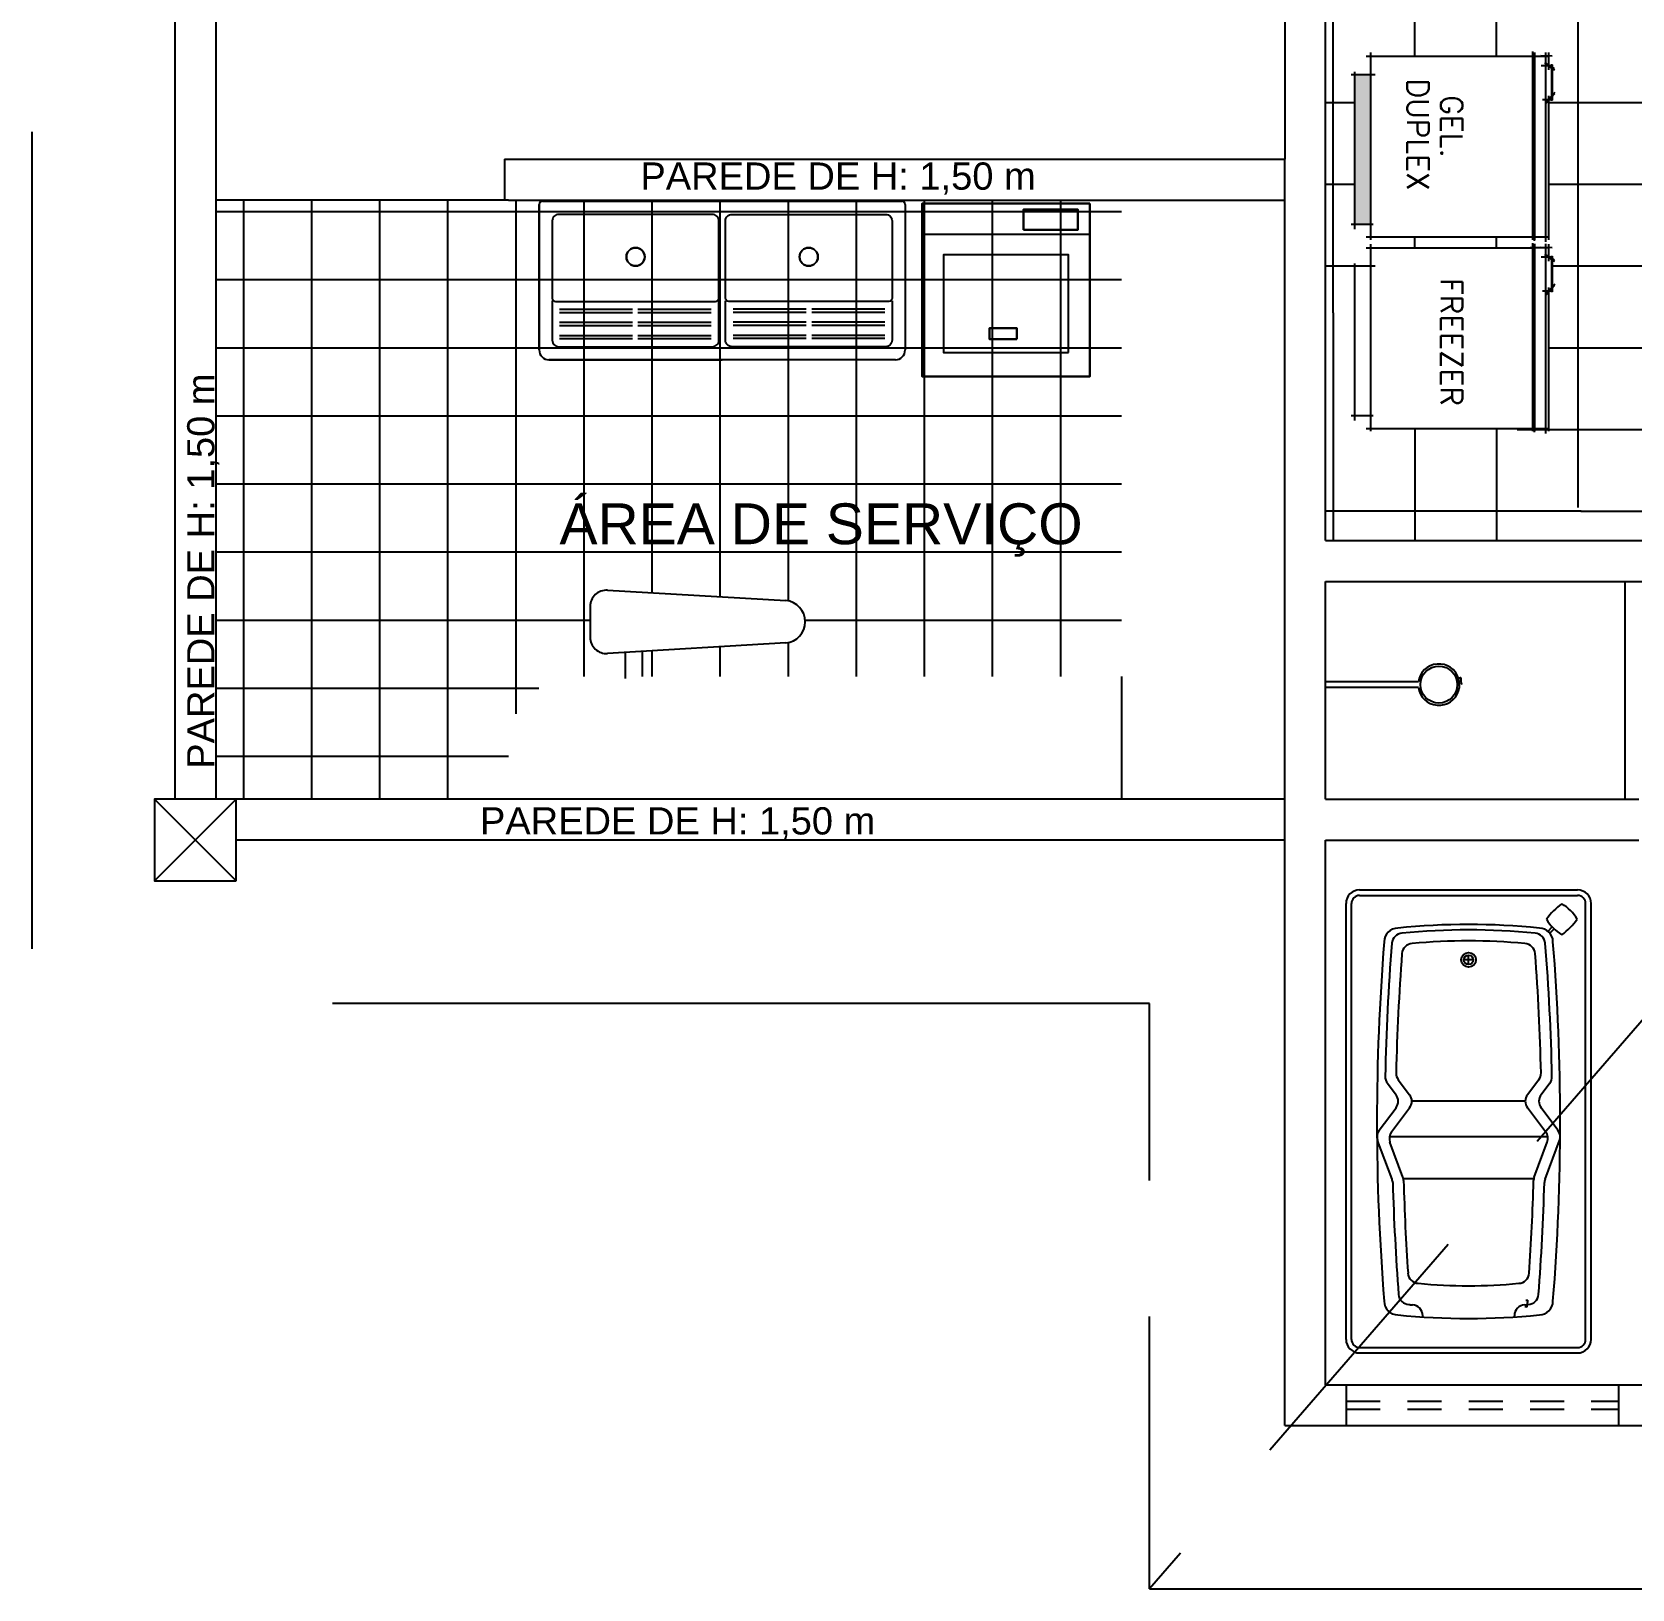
# Model space of a CAD drawing. Extents: x -109 to 1815, y -14679 to 345.
# Drawn here: x 32.72 to 38.6, y -3.06 to 2.66 of the extents above; entities that cross this region are included whole.
import ezdxf
from ezdxf.enums import TextEntityAlignment as Align

# ---------------------------------------------------------------- set-up
doc = ezdxf.new("R2010")
doc.units = 0
doc.header["$MEASUREMENT"] = 0
doc.linetypes.add('HIDDEN', pattern=[0.375, 0.25, -0.125])
for name, color, linetype in [('A-Wall-G', 2, 'CONTINUOUS'), ('corte-esq-ext', 1, 'CONTINUOUS'), ('EQUIP_I', 13, 'CONTINUOUS'), ('ESQUADRIA', 2, 'CONTINUOUS'), ('LINVISTA', 13, 'CONTINUOUS'), ('PAREDE', 6, 'CONTINUOUS'), ('PEÇWC', 1, 'CONTINUOUS'), ('PILAR', 5, 'CONTINUOUS'), ('PORTA', 3, 'CONTINUOUS'), ('PROJCASA', 3, 'HIDDEN'), ('REG120-160', 4, 'CONTINUOUS')]:
    doc.layers.add(name, color=color, linetype=linetype)
doc.styles.add('REGUA120', font='arial.ttf')
doc.styles.add('REGUA80', font='simplex.shx', dxfattribs={"width": 1.5})
pattern_1 = [(0, (0, 0), (0, 0.3), []), (90, (0, 0), (-0.3, 2e-17), [])]

msp = doc.modelspace()

# ---------------------------------------------------------------- hatches: boundary and pattern name
at = {"layer": 'corte-esq-ext'}
h = msp.add_hatch(dxfattribs=at)
h.set_pattern_fill('_USER,_O', color=256, scale=0.3, double=1, pattern_type=0)
h.set_pattern_definition(pattern_1)
h.paths.add_polyline_path([(39.027, 2.8025), (38.2689, 2.7677), (38.2071, 2.5705), (38.2326, 2.5705), (38.2326, 2.5711), (38.2912, 2.5711), (38.2912, 2.5381), (38.3042, 2.5303), (38.3042, 2.4221), (38.3022, 2.4199), (38.3022, 2.4109), (38.294, 2.4109), (38.2912, 2.4078), (38.2912, 1.9057), (38.2282, 1.9057), (37.6382, 1.9057), (37.6382, 1.9356), (37.6381, 1.9356), (37.6381, 1.9527), (37.5795, 1.9527), (37.5795, 2.5038), (37.6381, 2.5038), (37.6381, 2.517), (37.6382, 2.517), (37.6382, 2.5705), (38.2071, 2.5705), (38.2689, 2.7677), (38.1845, 2.7639), (38.1845, 2.7546), (37.9817, 2.7546), (37.4727, 2.7312), (37.4727, 1.7423), (37.4727, 1.6309), (37.5795, 1.6216), (37.5795, 1.8006), (37.6381, 1.8006), (37.6381, 1.8137), (37.6382, 1.8137), (37.6382, 1.8673), (38.2326, 1.8673), (38.2326, 1.8679), (38.2912, 1.8679), (38.2912, 1.8348), (38.3042, 1.827), (38.3042, 1.7189), (38.3022, 1.7167), (38.3022, 1.7077), (38.294, 1.7077), (38.2912, 1.7046), (38.2912, 1.5594), (39.0056, 1.4969)])
h = msp.add_hatch(dxfattribs=at)
h.set_pattern_fill('_USER,_O', color=256, scale=0.25, double=1, pattern_type=0)
h.set_pattern_definition([(0, (0, 0), (0, 0.25), []), (90, (0, 0), (-0.25, 2e-17), [])])
h.paths.add_polyline_path([(35.4863, 0.572, -0.968416), (35.4866, 0.4158), (34.9644, 0.3847), (34.9644, 0.2923), (36.7227, 0.2923), (36.7227, 2.0423), (34.4727, 2.0423), (33.3977, 2.0423), (33.3977, -0.1577), (33.4727, -0.1577), (34.4727, -0.1577), (34.4727, 0.0423, -0.414214), (34.7227, 0.2923), (34.9014, 0.2923), (34.9014, 0.381), (34.8362, 0.3771, -0.434141), (34.7722, 0.437), (34.7722, 0.5496, -0.433481), (34.8361, 0.6094)])
h = msp.add_hatch(dxfattribs=at)
h.set_pattern_fill('_USER,_O', color=256, scale=0.3, double=1, pattern_type=0)
h.set_pattern_definition(pattern_1)
h.paths.add_polyline_path([(39.1227, 1.4867), (38.2912, 1.5594), (38.2912, 1.2024), (38.2282, 1.2024), (38.1746, 1.2024), (38.4945, 0.7923), (39.1227, 0.7923)])
at = {"layer": 'PORTA'}
msp.add_hatch(color=256, dxfattribs=at).paths.add_polyline_path([(37.5795, 2.5038), (37.6381, 2.5038), (37.6381, 1.9527), (37.5795, 1.9527)])

# ---------------------------------------------------------------- linework, layer by layer
at = {"layer": 'A-Wall-G'}
for p, q in [((34.5849, 1.4918), (34.5849, 2.0258)), ((34.5969, 2.0378), (35.2809, 2.0378)), ((35.2809, 2.0378), (35.9169, 2.0378)), ((35.9289, 2.0258), (35.9289, 1.4918)), ((35.9916, 1.3942), (35.9916, 2.0292)), ((35.9916, 2.0292), (36.6066, 2.0292)), ((36.3631, 1.9333), (36.3631, 2.0082)), ((36.3631, 2.0082), (36.5631, 2.0082)), ((36.5631, 2.0082), (36.5631, 1.9333)), ((36.6066, 2.0292), (36.6066, 1.3942)), ((36.6066, 1.916), (35.9916, 1.916)), ((36.5631, 1.9333), (36.3631, 1.9333)), ((36.2389, 1.5321), (36.2389, 1.5721)), ((36.2389, 1.5721), (36.3389, 1.5721)), ((36.3389, 1.5321), (36.2389, 1.5321)), ((36.3389, 1.5721), (36.3389, 1.5321)), ((35.2569, 1.4558), (34.6209, 1.4558)), ((35.8929, 1.4558), (35.2569, 1.4558)), ((36.6066, 1.3942), (35.9916, 1.3942)), ((36.7227, 0.2923), (36.7227, -0.1577))]:
    msp.add_line(p, q, dxfattribs=at)
at = {"layer": 'A-Wall-G', "color": 0, "linetype": 'ByBlock'}
for p, q in [((34.5849, 2.0258), (34.5849, 1.4918)), ((35.2809, 2.0378), (34.5969, 2.0378)), ((35.2329, 2.0378), (35.9169, 2.0378)), ((35.9289, 2.0258), (35.9289, 1.4918)), ((34.6209, 1.4558), (35.2569, 1.4558)), ((35.8929, 1.4558), (35.2569, 1.4558))]:
    msp.add_line(p, q, dxfattribs=at)
at = {"layer": 'A-Wall-G', "color": 0}
msp.add_lwpolyline([(36.6066, 2.0292), (35.9916, 2.0292), (35.9916, 1.3942), (36.6066, 1.3942)], close=True, dxfattribs=at)
at = {"layer": 'A-Wall-G'}
for points in [[(36.3631, 1.9333), (36.5631, 1.9333), (36.5631, 2.0082), (36.3631, 2.0082)], [(36.5286, 1.4827), (36.5286, 1.8408), (36.0696, 1.8408), (36.0696, 1.4827)], [(36.3389, 1.5321), (36.3389, 1.5721), (36.2389, 1.5721), (36.2389, 1.5321)]]:
    msp.add_lwpolyline(points, close=True, dxfattribs=at)
for points in [[(35.2449, 1.7056), (35.2449, 1.9658, 0.414214), (35.2209, 1.9898), (34.6569, 1.9898, 0.414214), (34.6329, 1.9658), (34.6329, 1.7056)], [(35.2689, 1.7056), (35.2689, 1.9658, -0.414214), (35.2929, 1.9898), (35.8569, 1.9898, -0.414214), (35.8809, 1.9658), (35.8809, 1.7056)], [(34.6329, 1.7038), (34.6329, 1.682, 0.414214), (34.6449, 1.67), (34.6599, 1.67), (35.2161, 1.67), (35.2329, 1.67, 0.414214), (35.2449, 1.682), (35.2449, 1.7038)], [(35.8809, 1.7038), (35.8809, 1.682, -0.414214), (35.8689, 1.67), (35.8539, 1.67), (35.2977, 1.67), (35.2809, 1.67, -0.414214), (35.2689, 1.682), (35.2689, 1.7038)], [(34.6329, 1.6718), (34.6329, 1.5278, 0.414214), (34.6569, 1.5038)], [(34.6569, 1.5038), (35.2209, 1.5038, 0.414214), (35.2449, 1.5278), (35.2449, 1.6718, 0.414214)], [(35.8569, 1.5038), (35.2929, 1.5038, -0.414214), (35.2689, 1.5278), (35.2689, 1.6718, -0.414214)], [(35.8809, 1.6718), (35.8809, 1.5278, -0.414214), (35.8569, 1.5038)], [(34.6599, 1.6414), (34.9281, 1.6414, 0.414214)], [(34.6599, 1.63), (34.9281, 1.63, 0.414214)], [(34.6599, 1.5934), (34.9281, 1.5934, 0.414214)], [(34.9479, 1.6414), (35.2161, 1.6414, 0.414214)], [(34.9479, 1.63), (35.2161, 1.63, 0.414214)], [(34.9479, 1.5934), (35.2161, 1.5934, 0.414214)], [(35.5659, 1.6414), (35.2977, 1.6414, -0.414214)], [(35.5659, 1.63), (35.2977, 1.63, -0.414214)], [(35.5659, 1.5934), (35.2977, 1.5934, -0.414214)], [(35.8539, 1.6414), (35.5857, 1.6414, -0.414214)], [(35.8539, 1.63), (35.5857, 1.63, -0.414214)], [(35.8539, 1.5934), (35.5857, 1.5934, -0.414214)], [(34.6599, 1.582), (34.9281, 1.582, 0.414214)], [(34.6599, 1.5454), (34.9281, 1.5454, 0.414214)], [(34.6599, 1.534), (34.9281, 1.534, 0.414214)], [(34.9479, 1.582), (35.2161, 1.582, 0.414214)], [(34.9479, 1.5454), (35.2161, 1.5454, 0.414214)], [(34.9479, 1.534), (35.2161, 1.534, 0.414214)], [(35.5659, 1.582), (35.2977, 1.582, -0.414214)], [(35.5659, 1.5454), (35.2977, 1.5454, -0.414214)], [(35.5659, 1.534), (35.2977, 1.534, -0.414214)], [(35.8539, 1.582), (35.5857, 1.582, -0.414214)], [(35.8539, 1.5454), (35.5857, 1.5454, -0.414214)], [(35.8539, 1.534), (35.5857, 1.534, -0.414214)]]:
    msp.add_lwpolyline(points, format="xyb", dxfattribs=at)
for centre in [(34.9389, 1.8338), (35.5749, 1.8338)]:
    msp.add_circle(centre, 0.0336, dxfattribs=at)
for centre, radius, start, end in [((34.5969, 2.0258), 0.012, 90, 180), ((35.9169, 2.0258), 0.012, 0, 90), ((34.9389, 1.8338), 0.0336, 360, 180), ((34.9389, 1.8338), 0.0336, 180, 0), ((35.5749, 1.8338), 0.0336, 360, 180), ((35.5749, 1.8338), 0.0336, 180, 0), ((34.6209, 1.4918), 0.036, 180, 270), ((35.8929, 1.4918), 0.036, 270, 0)]:
    msp.add_arc(centre, radius, start, end, dxfattribs=at)
at = {"layer": 'A-Wall-G', "color": 0, "linetype": 'ByBlock'}
for centre, radius, start, end in [((34.5969, 2.0258), 0.012, 90, 180), ((35.9169, 2.0258), 0.012, 0, 90), ((34.6209, 1.4918), 0.036, 180, 270), ((35.8929, 1.4918), 0.036, 270, 0)]:
    msp.add_arc(centre, radius, start, end, dxfattribs=at)
at = {"layer": 'corte-esq-ext'}
msp.add_line((34.4727, 2.0423), (33.3977, 2.0423), dxfattribs=at)
at = {"layer": 'EQUIP_I'}
for p, q in [((34.8361, 0.6094), (35.4906, 0.5718)), ((34.7722, 0.5496), (34.7722, 0.437))]:
    msp.add_line(p, q, dxfattribs=at)
for centre, radius, start, end in [((34.8322, 0.5496), 0.06, 86.25664, 180), ((35.4839, 0.4939), 0.0781, 274.86095, 85.13905)]:
    msp.add_arc(centre, radius, start, end, dxfattribs=at)
at = {"layer": 'ESQUADRIA'}
for p, q in [((37.5484, -2.3077), (38.5484, -2.3077)), ((37.5484, -2.4577), (38.5484, -2.4577))]:
    msp.add_line(p, q, dxfattribs=at)
at = {"layer": 'LINVISTA', "ltscale": 0.35}
for p, q in [((35.4906, 0.4161), (34.8362, 0.3771)), ((34.9014, 0.2861), (34.9014, 0.381)), ((34.9644, 0.2923), (34.9644, 0.3847))]:
    msp.add_line(p, q, dxfattribs=at)
msp.add_arc((34.8322, 0.437), 0.06, 180, 273.87059, dxfattribs=at)
at = {"layer": 'PAREDE', "ltscale": 0.35}
for p in [(37.3227, 3.1664), (37.3227, -0.3077)]:
    msp.add_line(p, (37.3227, 2.1923), dxfattribs=at)
at = {"layer": 'PAREDE'}
for p, q in [((37.4727, 1.7423), (37.4727, 3.1664)), ((37.4727, 0.9), (37.4727, 2.4423)), ((37.3227, -2.4577), (37.3227, 2.0423)), ((37.4727, 0.7923), (37.4727, 1.5923)), ((37.4727, 0.7923), (39.9227, 0.7923)), ((37.4727, 0.6423), (39.9227, 0.6423)), ((37.4727, -0.1577), (37.4727, 0.6423)), ((37.4727, -0.1577), (38.6227, -0.1577)), ((37.4727, -2.3077), (37.4727, -0.3077)), ((37.4727, -0.3077), (38.6227, -0.3077)), ((37.4727, -2.3077), (37.5484, -2.3077)), ((37.5484, -2.3077), (37.5484, -2.4577)), ((38.5484, -2.3077), (39.7727, -2.3077)), ((38.5484, -2.3077), (38.5484, -2.4577)), ((37.3227, -2.4577), (37.5484, -2.4577)), ((38.5484, -2.4577), (40.9227, -2.4577))]:
    msp.add_line(p, q, dxfattribs=at)
at = {"layer": 'PEÇWC'}
for p, q in [((37.5976, -0.491), (38.3976, -0.491)), ((37.5976, -0.511), (38.3976, -0.511)), ((37.5476, -2.141), (37.5476, -0.541)), ((37.5676, -2.141), (37.5676, -0.541)), ((38.4276, -2.141), (38.4276, -0.541)), ((38.4476, -2.141), (38.4476, -0.541)), ((38.2895, -0.6421), (38.3048, -0.6268)), ((38.293, -0.6457), (38.2895, -0.6421)), ((38.2965, -0.6492), (38.3119, -0.6339)), ((38.0148, -0.7476), (37.9805, -0.7476)), ((37.9976, -0.7647), (37.9976, -0.7304)), ((37.6994, -1.2006), (37.7312, -1.2427)), ((37.7397, -1.1876), (37.7813, -1.2427)), ((38.2556, -1.1876), (38.2139, -1.2427)), ((38.2959, -1.2006), (38.2641, -1.2427)), ((37.6694, -1.3727), (37.7312, -1.2909)), ((37.7146, -1.3793), (37.7813, -1.2909)), ((38.2059, -1.2668), (37.7894, -1.2668)), ((38.2807, -1.3793), (38.2139, -1.2909)), ((38.3259, -1.3727), (38.2641, -1.2909)), ((38.2882, -1.3968), (37.707, -1.3968)), ((37.7167, -1.5528), (37.6638, -1.4108)), ((37.7565, -1.5451), (37.709, -1.4174)), ((38.2387, -1.5451), (38.2863, -1.4174)), ((38.2785, -1.5528), (38.3314, -1.4108)), ((38.2364, -1.5513), (37.7589, -1.5513)), ((37.8292, -2.0563), (37.8292, -2.0542)), ((38.1661, -2.0563), (38.1661, -2.0542)), ((37.5976, -2.171), (38.3976, -2.171)), ((37.5976, -2.191), (38.3976, -2.191))]:
    msp.add_line(p, q, dxfattribs=at)
for radius in [0.0271, 0.0171]:
    msp.add_circle((37.9976, -0.7476), radius, dxfattribs=at)
for centre, radius, start, end in [((37.5976, -0.541), 0.05, 90, 180), ((37.5976, -0.541), 0.03, 90, 180), ((38.3976, -0.541), 0.05, 0, 90), ((38.3976, -0.541), 0.03, 0, 90), ((38.4993, -0.7578), 0.2682, 126.42169, 143.57831), ((38.257, -0.6816), 0.1625, 30.74997, 59.25003), ((37.7376, -0.681), 0.05, 90, 180), ((37.9976, -3.1697), 2.552, 84.15252, 95.84748), ((37.9976, -3.067), 2.4293, 84.22567, 95.77433), ((38.2576, -0.681), 0.05, 0, 90), ((38.4232, -0.5155), 0.1625, 210.74997, 239.25003), ((38.1809, -0.4393), 0.2682, 306.42169, 323.57831), ((45.8945, -1.341), 8.2333, 175.40212, 184.59788), ((45.868, -1.341), 8.1783, 175.41168, 178.84178), ((37.7557, -0.69), 0.04, 93.58012, 175.41168), ((37.7929, -0.7278), 0.04, 93.26104, 175.65758), ((37.9976, -2.7914), 2.1136, 84.37912, 95.62088), ((38.2024, -0.7278), 0.04, 4.34242, 86.73896), ((38.2395, -0.69), 0.04, 4.58832, 86.41988), ((30.1273, -1.341), 8.1783, 1.15822, 4.58832), ((30.1008, -1.341), 8.2333, 355.40212, 4.59788), ((45.868, -1.341), 8.1383, 175.65758, 178.74382), ((30.1273, -1.341), 8.1383, 1.25618, 4.34242), ((37.7716, -1.1635), 0.04, 178.74382, 217.06801), ((38.2237, -1.1635), 0.04, 322.93199, 1.25618), ((37.7313, -1.1765), 0.04, 178.84178, 217.06801), ((38.264, -1.1765), 0.04, 322.93199, 1.15822), ((37.6993, -1.2668), 0.04, 322.93199, 37.06801), ((37.7494, -1.2668), 0.04, 322.93199, 37.06801), ((38.2459, -1.2668), 0.04, 142.93199, 217.06801), ((38.296, -1.2668), 0.04, 142.93199, 217.06801), ((37.7013, -1.3968), 0.04, 142.93199, 200.42275), ((37.7465, -1.4034), 0.04, 142.93199, 200.42275), ((38.2488, -1.4034), 0.04, 339.57725, 37.06801), ((38.2939, -1.3968), 0.04, 339.57725, 37.06801), ((37.6792, -1.5668), 0.04, 1.5741, 20.42275), ((45.8945, -1.341), 8.1783, 181.5741, 184.45753), ((37.719, -1.5591), 0.04, 1.52764, 20.42275), ((45.8945, -1.341), 8.1383, 181.52764, 183.92491), ((30.1008, -1.341), 8.1383, 356.07509, 358.47236), ((38.2762, -1.5591), 0.04, 159.57725, 178.47236), ((30.1008, -1.341), 8.1783, 355.54247, 358.4259), ((38.316, -1.5668), 0.04, 159.57725, 178.4259), ((37.8151, -1.8953), 0.04, 183.92491, 266.91391), ((37.9976, -0.0486), 1.8957, 264.4101, 275.5899), ((38.1801, -1.8953), 0.04, 273.08609, 356.07509), ((37.7808, -1.9735), 0.04, 184.45753, 266.63808), ((38.2145, -1.9735), 0.04, 273.36192, 355.54247), ((37.7376, -2.001), 0.05, 180, 270), ((37.9976, 0.4877), 2.552, 264.15252, 275.84748), ((38.1476, 4.2719), 6.2962, 266.63808, 266.75666), ((37.7892, -2.0542), 0.04, 0, 86.75666), ((38.2061, -2.0542), 0.04, 93.24334, 180), ((37.8476, 4.2719), 6.2962, 273.24334, 273.36192), ((38.2576, -2.001), 0.05, 270, 0), ((37.5976, -2.141), 0.05, 180, 270), ((37.5976, -2.141), 0.03, 180, 270), ((38.3976, -2.141), 0.05, 270, 0), ((38.3976, -2.141), 0.03, 270, 0)]:
    msp.add_arc(centre, radius, start, end, dxfattribs=at)
at = {"layer": 'PILAR'}
for p, q in [((33.1727, -0.4577), (33.4727, -0.1577)), ((33.1727, -0.1577), (33.4727, -0.4577)), ((33.1727, -0.4577), (33.4727, -0.1577)), ((33.1727, -0.1577), (33.4727, -0.4577)), ((33.1727, -0.1577), (33.4727, -0.4577)), ((33.1727, -0.4577), (33.4727, -0.1577)), ((33.1727, -0.4577), (33.4727, -0.1577)), ((33.1727, -0.1577), (33.4727, -0.4577))]:
    msp.add_line(p, q, dxfattribs=at)
msp.add_lwpolyline([(33.4727, -0.4577), (33.4727, -0.1577), (33.1727, -0.1577), (33.1727, -0.4577)], close=True, dxfattribs=at)
msp.add_lwpolyline([(33.4727, -0.4577), (33.4727, -0.1577), (33.1727, -0.1577), (33.1727, -0.4577)], close=True, dxfattribs=at)
msp.add_lwpolyline([(33.4727, -0.4577), (33.4727, -0.1577), (33.1727, -0.1577), (33.1727, -0.4577)], close=True, dxfattribs=at)
msp.add_lwpolyline([(33.4727, -0.4577), (33.4727, -0.1577), (33.1727, -0.1577), (33.1727, -0.4577)], close=True, dxfattribs=at)
at = {"layer": 'PORTA', "color": 3}
for p, q in [((33.2477, 3.2097), (33.2477, -0.1577)), ((33.3977, 3.2097), (33.3977, -0.1577)), ((34.4576, 2.1923), (37.3227, 2.1923)), ((34.4576, 2.1923), (34.4576, 2.0423)), ((34.4727, 2.0423), (37.3227, 2.0423)), ((38.5727, -0.1577), (38.5727, 0.6423)), ((37.8132, 0.273), (37.4727, 0.273)), ((37.8132, 0.253), (37.4727, 0.253)), ((37.9682, 0.2879), (37.9611, 0.2857)), ((37.3227, -0.1577), (33.4727, -0.1577)), ((37.3227, -0.3077), (33.4727, -0.3077)), ((38.2043, -2.0201), (38.2112, -2.0222)), ((38.2157, -1.9978), (38.2076, -1.9978)), ((38.2157, -1.9978), (38.2076, -1.9978))]:
    msp.add_line(p, q, dxfattribs=at)
at = {"layer": 'PORTA'}
for p, q in [((38.2326, 2.5876), (38.2326, 1.8965)), ((37.6211, 2.5705), (38.2418, 2.5705)), ((37.6382, 1.8965), (37.6382, 2.5836)), ((38.2243, 2.5711), (38.2896, 2.5711)), ((38.2382, 2.5789), (38.2382, 1.8928)), ((38.2413, 1.8965), (38.2413, 2.5842)), ((38.3043, 2.5701), (38.2634, 2.5718)), ((38.2646, 2.5366), (38.298, 2.5366)), ((38.2766, 2.5469), (38.312, 2.5255)), ((38.2804, 2.5842), (38.2804, 1.8886)), ((38.2812, 2.5416), (38.3132, 2.5208)), ((38.2817, 2.3978), (38.2817, 2.5536)), ((38.2912, 2.5838), (38.2912, 2.521)), ((38.3022, 2.5411), (38.3022, 2.4072)), ((38.3042, 2.5394), (38.3042, 2.409)), ((37.5664, 2.5038), (37.6552, 2.5038)), ((37.5795, 1.9356), (37.5795, 2.513)), ((37.6381, 2.517), (37.6381, 1.9356)), ((38.2988, 2.4109), (38.2686, 2.4109)), ((38.313, 2.4318), (38.2797, 2.3952)), ((38.3139, 2.4367), (38.2833, 2.4043)), ((38.2912, 2.4249), (38.2912, 1.8968)), ((37.6473, 1.9527), (37.5664, 1.9527)), ((38.2457, 1.9057), (37.6211, 1.9057)), ((37.6382, 1.1932), (37.6382, 1.8804)), ((38.2896, 1.9057), (38.2282, 1.9057)), ((38.2326, 1.8843), (38.2326, 1.1932)), ((38.2413, 1.1932), (38.2413, 1.881)), ((38.2804, 1.881), (38.2804, 1.1854)), ((38.2912, 1.8805), (38.2912, 1.8178)), ((37.6211, 1.8673), (38.2418, 1.8673)), ((38.2243, 1.8679), (38.2896, 1.8679)), ((38.2382, 1.8756), (38.2382, 1.1896)), ((38.3043, 1.8668), (38.2634, 1.8686)), ((38.2646, 1.8333), (38.298, 1.8333)), ((38.2766, 1.8436), (38.312, 1.8223)), ((38.2812, 1.8383), (38.3132, 1.8176)), ((38.2817, 1.6946), (38.2817, 1.8504)), ((38.3022, 1.8378), (38.3022, 1.704)), ((38.3042, 1.8362), (38.3042, 1.7058)), ((37.5664, 1.8006), (37.6552, 1.8006)), ((37.5795, 1.2324), (37.5795, 1.8098)), ((37.6381, 1.8137), (37.6381, 1.2324)), ((38.2988, 1.7077), (38.2686, 1.7077)), ((38.313, 1.7286), (38.2797, 1.6919)), ((38.3139, 1.7334), (38.2833, 1.701)), ((38.2912, 1.7216), (38.2912, 1.1935)), ((37.6473, 1.2494), (37.5664, 1.2494)), ((38.2457, 1.2024), (37.6211, 1.2024)), ((38.2896, 1.2024), (38.2282, 1.2024))]:
    msp.add_line(p, q, dxfattribs=at)
at = {"layer": 'PORTA', "color": 1}
for p, q in [((37.5, 1.6286), (37.5, 0.7923)), ((37.8, 1.2024), (37.8, 0.7923)), ((38.1, 1.2024), (38.1, 0.7923)), ((38.4105, 0.9), (37.4727, 0.9))]:
    msp.add_line(p, q, dxfattribs=at)
at = {"layer": 'PORTA', "color": 3}
msp.add_circle((37.8886, 0.263), 0.0677, dxfattribs=at)
for centre, radius, start, end in [((37.8886, 0.263), 0.076, 17.38796, 172.43751), ((37.8886, 0.263), 0.076, 187.56249, 343.0092), ((37.8886, 0.263), 0.076, 343.0092, 17.38796), ((37.9683, 0.2874), 0.000606, 353.97868, 107.38796), ((38.0171, 0.2822), 0.0484, 173.97868, 203.35334), ((38.2113, -2.0216), 0.000606, 253.0092, 5.28949), ((38.2602, -2.0171), 0.0484, 156.64666, 185.28949)]:
    msp.add_arc(centre, radius, start, end, dxfattribs=at)
at = {"layer": 'PROJCASA', "ltscale": 12}
for p, q in [((32.7227, 11.2923), (32.7227, -0.9077)), ((36.8262, -0.9077), (32.7227, -0.9077)), ((36.8262, -3.0577), (52.1262, -3.0577))]:
    msp.add_line(p, q, dxfattribs=at)
at = {"layer": 'PROJCASA', "ltscale": 4}
for p, q in [((41.8508, 2.7423), (36.8262, -3.0577)), ((36.8262, -3.0577), (36.8262, -0.9077))]:
    msp.add_line(p, q, dxfattribs=at)
at = {"layer": 'PROJCASA', "ltscale": 0.5}
for p, q in [((37.5484, -2.3677), (38.5484, -2.3677)), ((37.5484, -2.3977), (38.5484, -2.3977))]:
    msp.add_line(p, q, dxfattribs=at)

# ---------------------------------------------------------------- texts
at = {"layer": 'corte-esq-ext', "style": 'REGUA120'}
for p in [(34.9567, 2.0804), (34.3676, -0.2872)]:
    msp.add_text('PAREDE DE H: 1,50 m', height=0.1, dxfattribs=at).set_placement(p)
msp.add_text('PAREDE DE H: 1,50 m', height=0.1, rotation=90, dxfattribs=at).set_placement((33.3925, -0.046))
at = {"layer": 'PORTA', "style": 'REGUA80'}
for s, p in [('DUPLEX', (37.8118, 2.4883)), ('    GEL.', (37.9359, 2.6656)), ('FREEZER', (37.9359, 1.7562))]:
    msp.add_text(s, height=0.08, rotation=270, dxfattribs=at).set_placement(p, align=Align.MIDDLE_LEFT)
at = {"layer": 'REG120-160', "ltscale": 0.35, "style": 'REGUA120'}
msp.add_text('ÁREA DE SERVIÇO', height=0.15, dxfattribs=at).set_placement((34.6595, 0.7786))

doc.saveas('drawing.dxf')
